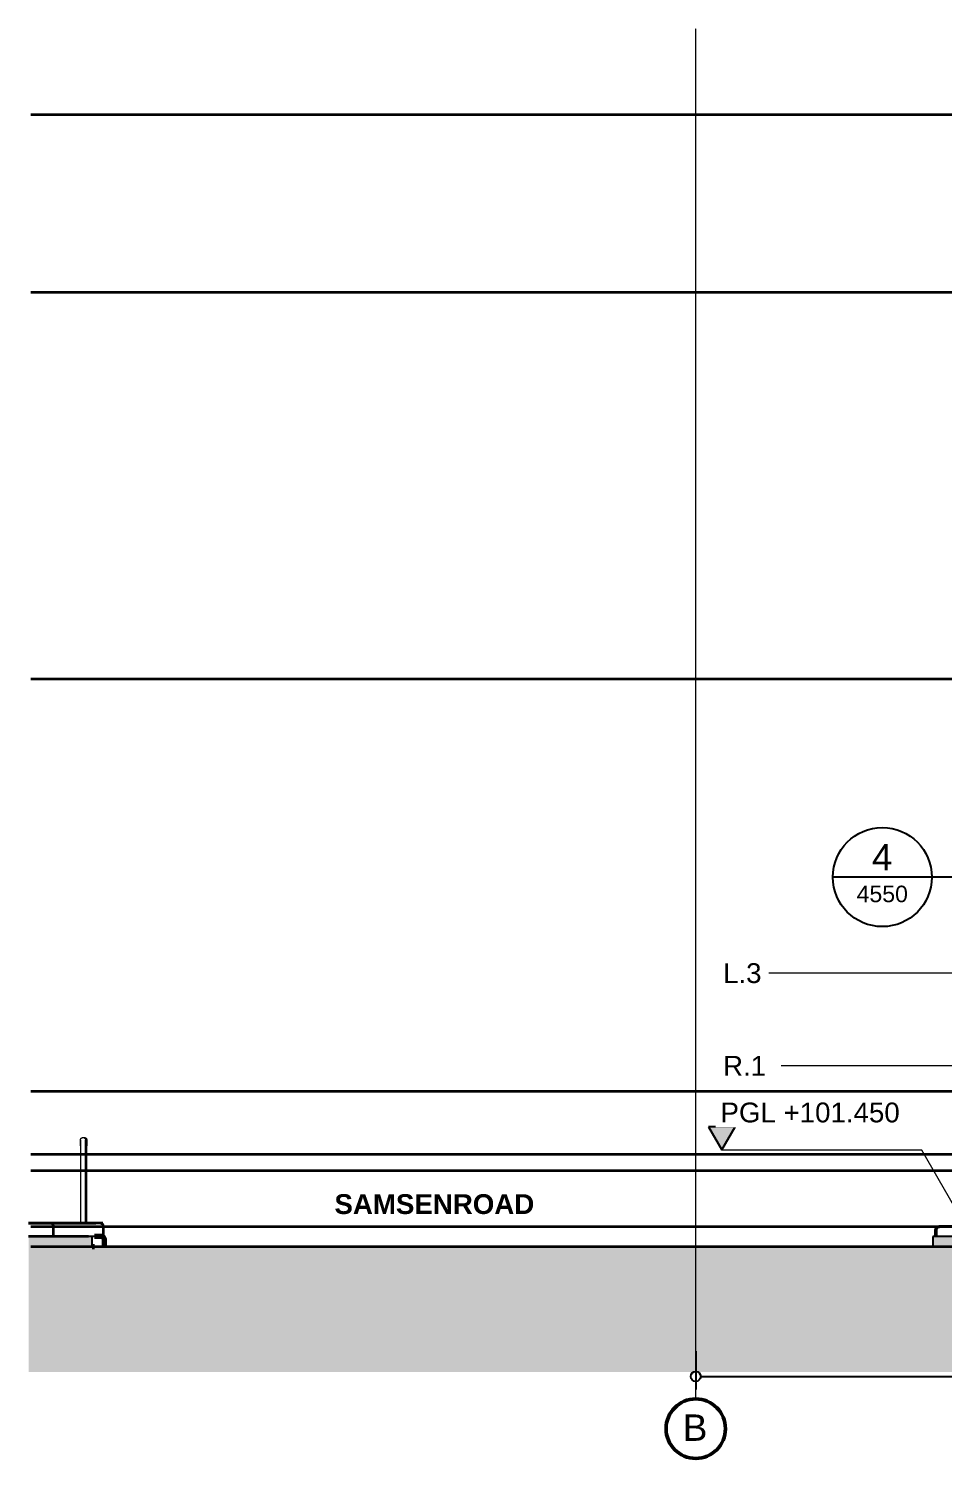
# Model space of a CAD drawing. Header units: millimetres. Extents: x -153298 to 620751, y -313239 to 250031.
# Drawn here: x 60826 to 74683, y -229957 to -208296 of the extents above; entities that cross this region are included whole.
import ezdxf

# ---------------------------------------------------------------- set-up
doc = ezdxf.new("R2010")
doc.units = ezdxf.units.MM
for name, pattern in [('Centre', [31.75, 6.35, -4.7625, 15.875, -4.7625]), ('DPA_Grid _ Level 100', [10, 5.5, -1.6, 1.3, -1.6]), ('DPA_Hidden 50', [3, 2, -1])]:
    doc.linetypes.add(name, pattern=pattern)
for name, color, linetype, lineweight in [('A-ANNO-DIMS', 7, 'Continuous', 9), ('A-ANNO-NOTE', 7, 'Continuous', 35), ('A-DETL', 7, 'Continuous', 70), ('A-DETL-GENF', 7, 'Continuous', 35), ('A-DETL-THIN', 7, 'Continuous', 25), ('A-FLOR-E', 7, 'Continuous', 35), ('A-FLOR-FNSH', 7, 'Continuous', 70), ('A-FLOR-HRAL', 7, 'Continuous', 25), ('A-FLOR-LEVL', 7, 'Continuous', 35), ('A-FLOR-MCUT', 7, 'Continuous', 70), ('A-FLOR-OTLN', 7, 'Continuous', 35), ('A-FLOR-PATT', 7, 'Continuous', 70), ('G-ANNO-SPOR', 7, 'Continuous', 9), ('G-ANNO-TEXT', 7, 'Continuous', 9), ('L-SITE', 7, 'Continuous', 35), ('S-GRID', 7, 'Continuous', 0), ('S-GRID-IDEN', 7, 'Continuous', 50)]:
    doc.layers.add(name, color=color, linetype=linetype, lineweight=lineweight)
doc.styles.add('ARIAL', font='arial.ttf')
doc.styles.add('Arial_1', font='arial.ttf', dxfattribs={"height": 250})
doc.styles.add('Arial_2', font='arial.ttf', dxfattribs={"height": 3})
doc.styles.add('Arial_B', font='arialbd.ttf', dxfattribs={"height": 300})
doc.dimstyles.new('DPA-DIM-3_0_C-C', dxfattribs={"dimscale": 304.8, "dimtxt": 306.07782, "dimasz": 0.492126, "dimexe": 0.656168, "dimexo": 0.0625, "dimgap": 0.164042, "dimtad": 1, "dimdec": 0, "dimzin": 0, "dimdsep": 46, "dimtxsty": 'Arial_2', "dimblk1": 'DOTBLANK', "dimblk2": 'DOTBLANK', "dimsah": 1, "dimcen": 0.09, "dimdle": 0.656168, "dimclrd": 7, "dimclre": 7, "dimclrt": 7, "dimadec": 8, "dimazin": 0, "dimtfac": 1, "dimtdec": 4, "dimtix": 1, "dimtmove": 0, "dimatfit": 3, "dimfxl": 1.312336, "dimfxlon": 1, "dimtvp": 1, "dimtolj": 1, "dimtzin": 0, "dimarcsym": 2})

# ---------------------------------------------------------------- blocks, each defined once
blk = doc.blocks.new('Railing - 2800 _L_-10729080-2150-01 ENTRANCE 1 ELEVATION 4')
at = {"layer": 'A-FLOR-HRAL', "color": 7, "lineweight": 9}
for p, q in [((-5739, 102675), (-5739, 101503)), ((-5664, 102683), (-5664, 102679)), ((-5664, 102679), (-5664, 102676)), ((-5664, 101503), (-5664, 102675)), ((-5739, 101503), (-5764, 101503)), ((-5764, 101503), (-5639, 101503)), ((-5764, 101503), (-5764, 101500)), ((-5764, 101503), (-5764, 101500)), ((-5739, 101503), (-5764, 101503)), ((-5764, 101503), (-5739, 101503)), ((-5764, 101500), (-5764, 101503)), ((-5764, 101500), (-5764, 101503)), ((-5639, 101500), (-5764, 101500)), ((-5764, 101500), (-5639, 101500)), ((-5639, 101500), (-5764, 101500)), ((-5764, 101500), (-5639, 101500)), ((-5702, 101500), (-5702, 101500)), ((-5702, 101500), (-5702, 101500)), ((-5702, 101500), (-5702, 101500)), ((-5702, 101500), (-5702, 101500)), ((-5639, 101503), (-5664, 101503)), ((-5639, 101503), (-5664, 101503)), ((-5664, 101503), (-5639, 101503)), ((-5639, 101503), (-5639, 101500)), ((-5639, 101500), (-5639, 101503)), ((-5639, 101503), (-5639, 101500)), ((-5639, 101500), (-5639, 101503))]:
    blk.add_line(p, q, dxfattribs=at)
at = {"layer": 'A-FLOR-HRAL', "color": 7, "lineweight": 9, "flags": 128}
for points in [[(-5739, 102762), (-5739, 102764), (-5739, 102765), (-5739, 102767), (-5739, 102768), (-5738, 102770), (-5738, 102771), (-5738, 102773), (-5737, 102774), (-5737, 102776), (-5736, 102777), (-5736, 102778), (-5735, 102780), (-5734, 102781), (-5733, 102782), (-5733, 102784), (-5732, 102785), (-5731, 102786), (-5730, 102787), (-5729, 102788)], [(-5739, 102728), (-5739, 102730), (-5739, 102733), (-5739, 102735), (-5739, 102738), (-5739, 102740), (-5739, 102742), (-5739, 102745), (-5739, 102747), (-5739, 102749), (-5739, 102750), (-5739, 102752), (-5739, 102754), (-5739, 102755), (-5739, 102757), (-5739, 102758), (-5739, 102759), (-5739, 102760), (-5739, 102761), (-5739, 102761), (-5739, 102762), (-5739, 102762), (-5739, 102762), (-5739, 102762), (-5739, 102762)], [(-5739, 102762), (-5739, 102762), (-5739, 102762), (-5739, 102762), (-5739, 102761), (-5739, 102761), (-5739, 102760), (-5739, 102759), (-5739, 102758), (-5739, 102757), (-5739, 102756), (-5739, 102754), (-5739, 102753), (-5739, 102751), (-5739, 102749), (-5739, 102747), (-5739, 102745), (-5739, 102743), (-5739, 102741), (-5739, 102738), (-5739, 102736), (-5739, 102733), (-5739, 102731), (-5739, 102728), (-5739, 102725), (-5739, 102722), (-5739, 102719), (-5739, 102716), (-5739, 102713), (-5739, 102710), (-5739, 102707), (-5739, 102703), (-5739, 102700), (-5739, 102697), (-5739, 102693), (-5739, 102690), (-5739, 102686), (-5739, 102683), (-5739, 102679), (-5739, 102676), (-5739, 102675)], [(-5739, 102709), (-5739, 102712), (-5739, 102715), (-5739, 102718), (-5739, 102721), (-5739, 102724), (-5739, 102727)], [(-5739, 102689), (-5739, 102692), (-5739, 102696), (-5739, 102699), (-5739, 102703), (-5739, 102706), (-5739, 102708)], [(-5739, 102675), (-5739, 102678), (-5739, 102682), (-5739, 102685), (-5739, 102689)], [(-5728, 102789), (-5727, 102790), (-5726, 102791), (-5724, 102792), (-5723, 102793), (-5722, 102794), (-5721, 102795), (-5719, 102796), (-5718, 102796), (-5717, 102797), (-5715, 102797), (-5714, 102798), (-5712, 102798), (-5711, 102799), (-5709, 102799), (-5708, 102799), (-5707, 102800), (-5705, 102800), (-5704, 102800), (-5702, 102800)], [(-5702, 102800), (-5700, 102800), (-5699, 102800), (-5697, 102800), (-5696, 102800), (-5694, 102799), (-5693, 102799), (-5691, 102799), (-5690, 102798), (-5688, 102798), (-5687, 102797), (-5686, 102796), (-5684, 102796), (-5683, 102795), (-5682, 102794), (-5680, 102793), (-5679, 102793), (-5678, 102792), (-5677, 102791), (-5676, 102790)], [(-5675, 102789), (-5674, 102788), (-5673, 102786), (-5672, 102785), (-5671, 102784), (-5670, 102783), (-5669, 102781), (-5669, 102780), (-5668, 102779), (-5667, 102777), (-5667, 102776), (-5666, 102775), (-5666, 102773), (-5665, 102772), (-5665, 102770), (-5665, 102769), (-5664, 102767), (-5664, 102766), (-5664, 102764), (-5664, 102763), (-5664, 102762)], [(-5664, 102762), (-5664, 102762), (-5664, 102762), (-5664, 102762), (-5664, 102761), (-5664, 102761), (-5664, 102760), (-5664, 102759), (-5664, 102758), (-5664, 102757), (-5664, 102756), (-5664, 102754), (-5664, 102753), (-5664, 102751), (-5664, 102749), (-5664, 102748)], [(-5664, 102689), (-5664, 102692), (-5664, 102696), (-5664, 102699), (-5664, 102703), (-5664, 102706), (-5664, 102709), (-5664, 102712), (-5664, 102715), (-5664, 102718), (-5664, 102721), (-5664, 102724), (-5664, 102727), (-5664, 102730), (-5664, 102733), (-5664, 102735), (-5664, 102738), (-5664, 102740), (-5664, 102742), (-5664, 102745), (-5664, 102747), (-5664, 102749), (-5664, 102750), (-5664, 102752), (-5664, 102754), (-5664, 102755), (-5664, 102757), (-5664, 102758), (-5664, 102759), (-5664, 102760), (-5664, 102761), (-5664, 102761), (-5664, 102762), (-5664, 102762), (-5664, 102762), (-5664, 102762), (-5664, 102762)], [(-5664, 102747), (-5664, 102745), (-5664, 102743), (-5664, 102741), (-5664, 102738), (-5664, 102736), (-5664, 102733), (-5664, 102731), (-5664, 102728), (-5664, 102725), (-5664, 102722), (-5664, 102719), (-5664, 102716), (-5664, 102713), (-5664, 102710), (-5664, 102707), (-5664, 102703), (-5664, 102700), (-5664, 102697), (-5664, 102693), (-5664, 102690), (-5664, 102686), (-5664, 102684)], [(-5664, 102675), (-5664, 102678), (-5664, 102682), (-5664, 102685), (-5664, 102689)]]:
    blk.add_lwpolyline(points, dxfattribs=at)
blk = doc.blocks.new('Railing - 2800 _L_-V230-2150-01 ENTRANCE 1 ELEVATION 4')
at = {"layer": 'A-FLOR-HRAL', "color": 7, "lineweight": 9}
for p, q in [((-5664, 102728), (-5664, 102726)), ((-5664, 102725), (-5664, 102723)), ((-5664, 102722), (-5664, 102719)), ((-5664, 102709), (-5664, 102712)), ((-5664, 102683), (-5664, 102679)), ((-5664, 102679), (-5664, 102676)), ((-5664, 102675), (-5664, 102678)), ((-5739, 101503), (-5764, 101503)), ((-5764, 101503), (-5739, 101503)), ((-5764, 101503), (-5764, 101500)), ((-5764, 101503), (-5764, 101500)), ((-5739, 101503), (-5764, 101503)), ((-5764, 101503), (-5739, 101503)), ((-5764, 101500), (-5764, 101503)), ((-5764, 101500), (-5764, 101503)), ((-5639, 101500), (-5764, 101500)), ((-5764, 101500), (-5639, 101500)), ((-5639, 101500), (-5764, 101500)), ((-5764, 101500), (-5639, 101500)), ((-5702, 101500), (-5702, 101500)), ((-5702, 101500), (-5702, 101500)), ((-5702, 101500), (-5702, 101500)), ((-5702, 101500), (-5702, 101500)), ((-5639, 101503), (-5664, 101503)), ((-5664, 101503), (-5639, 101503)), ((-5639, 101503), (-5664, 101503)), ((-5664, 101503), (-5639, 101503)), ((-5639, 101503), (-5639, 101500)), ((-5639, 101500), (-5639, 101503)), ((-5639, 101503), (-5639, 101500)), ((-5639, 101500), (-5639, 101503))]:
    blk.add_line(p, q, dxfattribs=at)
at = {"layer": 'A-FLOR-HRAL', "color": 7, "lineweight": 9, "flags": 128}
for points in [[(-5739, 102762), (-5739, 102764), (-5739, 102765), (-5739, 102767), (-5739, 102768), (-5738, 102770), (-5738, 102771), (-5738, 102773), (-5737, 102774), (-5737, 102776), (-5736, 102777), (-5736, 102778), (-5735, 102780), (-5734, 102781), (-5733, 102782), (-5733, 102784), (-5732, 102785), (-5731, 102786), (-5730, 102787), (-5729, 102788)], [(-5739, 102749), (-5739, 102750), (-5739, 102752), (-5739, 102754), (-5739, 102755), (-5739, 102757), (-5739, 102758)], [(-5739, 102758), (-5739, 102757), (-5739, 102756), (-5739, 102754), (-5739, 102753), (-5739, 102751), (-5739, 102749), (-5739, 102748)], [(-5739, 102728), (-5739, 102730), (-5739, 102733), (-5739, 102735), (-5739, 102738), (-5739, 102740), (-5739, 102742), (-5739, 102745), (-5739, 102747)], [(-5739, 102747), (-5739, 102745), (-5739, 102743), (-5739, 102741), (-5739, 102738), (-5739, 102736), (-5739, 102733), (-5739, 102731), (-5739, 102728)], [(-5739, 102728), (-5739, 102725), (-5739, 102722), (-5739, 102719), (-5739, 102716), (-5739, 102713), (-5739, 102710), (-5739, 102707), (-5739, 102703), (-5739, 102700), (-5739, 102697), (-5739, 102693), (-5739, 102690)], [(-5739, 102709), (-5739, 102712), (-5739, 102715), (-5739, 102718), (-5739, 102721), (-5739, 102724), (-5739, 102727)], [(-5739, 102689), (-5739, 102692), (-5739, 102696), (-5739, 102699), (-5739, 102703), (-5739, 102706), (-5739, 102708)], [(-5739, 102675), (-5739, 102678), (-5739, 102682), (-5739, 102685), (-5739, 102689)], [(-5739, 102689), (-5739, 102686), (-5739, 102683), (-5739, 102679), (-5739, 102676)], [(-5728, 102789), (-5727, 102790), (-5726, 102791), (-5724, 102792), (-5723, 102793), (-5722, 102794), (-5721, 102795), (-5719, 102796), (-5718, 102796), (-5717, 102797), (-5715, 102797), (-5714, 102798), (-5712, 102798), (-5711, 102799), (-5709, 102799), (-5708, 102799), (-5707, 102800), (-5705, 102800), (-5704, 102800), (-5702, 102800)], [(-5702, 102800), (-5700, 102800), (-5699, 102800), (-5697, 102800), (-5696, 102800), (-5694, 102799), (-5693, 102799), (-5691, 102799), (-5690, 102798), (-5688, 102798), (-5687, 102797), (-5686, 102796), (-5684, 102796), (-5683, 102795), (-5682, 102794), (-5680, 102793), (-5679, 102793), (-5678, 102792), (-5677, 102791), (-5676, 102790)], [(-5675, 102789), (-5674, 102788), (-5673, 102786), (-5672, 102785), (-5671, 102784), (-5670, 102783), (-5669, 102781), (-5669, 102780), (-5668, 102779), (-5667, 102777), (-5667, 102776), (-5666, 102775), (-5666, 102773), (-5665, 102772), (-5665, 102770), (-5665, 102769), (-5664, 102767), (-5664, 102766), (-5664, 102764), (-5664, 102763), (-5664, 102762)], [(-5664, 102758), (-5664, 102757), (-5664, 102756), (-5664, 102754), (-5664, 102753), (-5664, 102751), (-5664, 102749), (-5664, 102748)], [(-5664, 102749), (-5664, 102750), (-5664, 102752), (-5664, 102754), (-5664, 102755), (-5664, 102757), (-5664, 102758)], [(-5664, 102747), (-5664, 102745), (-5664, 102743), (-5664, 102741), (-5664, 102738), (-5664, 102736), (-5664, 102733), (-5664, 102731), (-5664, 102728)], [(-5664, 102728), (-5664, 102730), (-5664, 102733), (-5664, 102735), (-5664, 102738), (-5664, 102740), (-5664, 102742), (-5664, 102745), (-5664, 102747)], [(-5664, 102718), (-5664, 102721), (-5664, 102724), (-5664, 102727)], [(-5664, 102718), (-5664, 102716), (-5664, 102713)], [(-5664, 102713), (-5664, 102715), (-5664, 102718)], [(-5664, 102713), (-5664, 102710), (-5664, 102707), (-5664, 102704)], [(-5664, 102689), (-5664, 102692), (-5664, 102696), (-5664, 102699), (-5664, 102703), (-5664, 102706), (-5664, 102708)], [(-5664, 102703), (-5664, 102700), (-5664, 102697), (-5664, 102693), (-5664, 102690)], [(-5664, 102689), (-5664, 102686), (-5664, 102684)], [(-5664, 102679), (-5664, 102682), (-5664, 102685), (-5664, 102689)]]:
    blk.add_lwpolyline(points, dxfattribs=at)
blk = doc.blocks.new('Railing - Railing-10729120-2150-01 ENTRANCE 1 ELEVATION 4')
at = {"color": 7}
for name in ['Railing - 2800 _L_-10729080-2150-01 ENTRANCE 1 ELEVATION 4', 'Railing - 2800 _L_-V230-2150-01 ENTRANCE 1 ELEVATION 4']:
    blk.add_blockref(name, (0, 0), dxfattribs=at)
blk = doc.blocks.new('Railing - MRT Type A-10729082-2150-01 ENTRANCE 1 ELEVATION 4')
at = {"layer": 'A-FLOR-HRAL', "color": 7, "lineweight": 9}
for p, q in [((-5739, 101503), (-5745, 101503)), ((-5745, 101503), (-5739, 101503)), ((-5739, 101503), (-5745, 101503)), ((-5745, 101503), (-5739, 101503)), ((-5620, 101500), (-5745, 101500)), ((-5745, 101500), (-5620, 101500)), ((-5620, 101500), (-5745, 101500)), ((-5745, 101500), (-5620, 101500)), ((-5683, 101500), (-5683, 101500)), ((-5683, 101500), (-5683, 101500)), ((-5683, 101500), (-5683, 101500)), ((-5683, 101500), (-5683, 101500)), ((-5620, 101503), (-5645, 101503)), ((-5645, 101503), (-5620, 101503)), ((-5620, 101503), (-5645, 101503)), ((-5645, 101503), (-5620, 101503)), ((-5620, 101503), (-5620, 101500)), ((-5620, 101500), (-5620, 101503)), ((-5620, 101503), (-5620, 101500)), ((-5620, 101500), (-5620, 101503))]:
    blk.add_line(p, q, dxfattribs=at)
at = {"layer": 'A-FLOR-HRAL', "color": 7, "lineweight": 9, "flags": 128}
for points in [[(-5692, 102799), (-5691, 102799), (-5689, 102799), (-5688, 102800), (-5686, 102800), (-5685, 102800), (-5683, 102800)], [(-5683, 102800), (-5681, 102800), (-5680, 102800), (-5678, 102800), (-5677, 102800), (-5675, 102799), (-5674, 102799), (-5672, 102799), (-5671, 102798), (-5669, 102798), (-5668, 102797), (-5667, 102796), (-5665, 102796), (-5664, 102795), (-5663, 102794), (-5662, 102793), (-5660, 102793), (-5659, 102792), (-5658, 102791), (-5657, 102790)], [(-5656, 102789), (-5655, 102788), (-5654, 102786), (-5653, 102785), (-5652, 102784), (-5651, 102783), (-5650, 102781), (-5650, 102780), (-5649, 102779), (-5648, 102777), (-5648, 102776), (-5647, 102775), (-5647, 102773), (-5646, 102772), (-5646, 102770), (-5646, 102769), (-5646, 102767), (-5645, 102766), (-5645, 102764), (-5645, 102763), (-5645, 102762)], [(-5645, 102749), (-5645, 102750), (-5645, 102752), (-5645, 102754), (-5645, 102755), (-5645, 102757), (-5645, 102758), (-5645, 102759), (-5645, 102760), (-5645, 102761), (-5645, 102761), (-5645, 102762), (-5645, 102762), (-5645, 102762), (-5645, 102762), (-5645, 102762)], [(-5645, 102758), (-5645, 102757), (-5645, 102756), (-5645, 102754), (-5645, 102753), (-5645, 102751), (-5645, 102749), (-5645, 102748)], [(-5645, 102747), (-5645, 102745), (-5645, 102743), (-5645, 102741), (-5645, 102738), (-5645, 102736), (-5645, 102733), (-5645, 102731), (-5645, 102728)], [(-5645, 102689), (-5645, 102692), (-5645, 102696), (-5645, 102699), (-5645, 102703), (-5645, 102706), (-5645, 102709), (-5645, 102712), (-5645, 102715), (-5645, 102718), (-5645, 102721), (-5645, 102724), (-5645, 102727), (-5645, 102730), (-5645, 102733), (-5645, 102735), (-5645, 102738), (-5645, 102740), (-5645, 102742), (-5645, 102745), (-5645, 102747)], [(-5645, 102728), (-5645, 102725), (-5645, 102722), (-5645, 102719), (-5645, 102716), (-5645, 102713), (-5645, 102710), (-5645, 102707), (-5645, 102703), (-5645, 102700), (-5645, 102697), (-5645, 102693), (-5645, 102690)], [(-5645, 102689), (-5645, 102686), (-5645, 102683), (-5645, 102679), (-5645, 102676)], [(-5645, 102675), (-5645, 102678), (-5645, 102682), (-5645, 102685), (-5645, 102689)]]:
    blk.add_lwpolyline(points, dxfattribs=at)
blk = doc.blocks.new('Railing - MRT Type A-V231-2150-01 ENTRANCE 1 ELEVATION 4')
at = {"layer": 'A-FLOR-HRAL', "color": 7, "lineweight": 9}
for p, q in [((-5739, 101503), (-5745, 101503)), ((-5745, 101503), (-5739, 101503)), ((-5739, 101503), (-5745, 101503)), ((-5745, 101503), (-5739, 101503)), ((-5620, 101500), (-5745, 101500)), ((-5745, 101500), (-5620, 101500)), ((-5620, 101500), (-5745, 101500)), ((-5745, 101500), (-5620, 101500)), ((-5683, 101500), (-5683, 101500)), ((-5683, 101500), (-5683, 101500)), ((-5683, 101500), (-5683, 101500)), ((-5683, 101500), (-5683, 101500)), ((-5620, 101503), (-5645, 101503)), ((-5645, 101503), (-5620, 101503)), ((-5620, 101503), (-5645, 101503)), ((-5645, 101503), (-5620, 101503)), ((-5620, 101503), (-5620, 101500)), ((-5620, 101500), (-5620, 101503)), ((-5620, 101503), (-5620, 101500)), ((-5620, 101500), (-5620, 101503))]:
    blk.add_line(p, q, dxfattribs=at)
at = {"layer": 'A-FLOR-HRAL', "color": 7, "lineweight": 9, "flags": 128}
for points in [[(-5692, 102799), (-5691, 102799), (-5689, 102799), (-5688, 102800), (-5686, 102800), (-5685, 102800), (-5683, 102800)], [(-5683, 102800), (-5681, 102800), (-5680, 102800), (-5678, 102800), (-5677, 102800), (-5675, 102799), (-5674, 102799), (-5672, 102799), (-5671, 102798), (-5669, 102798), (-5668, 102797), (-5667, 102796), (-5665, 102796), (-5664, 102795), (-5663, 102794), (-5662, 102793), (-5660, 102793), (-5659, 102792), (-5658, 102791), (-5657, 102790)], [(-5656, 102789), (-5655, 102788), (-5654, 102786), (-5653, 102785), (-5652, 102784), (-5651, 102783), (-5650, 102781), (-5650, 102780), (-5649, 102779), (-5648, 102777), (-5648, 102776), (-5647, 102775), (-5647, 102773), (-5646, 102772), (-5646, 102770), (-5646, 102769), (-5646, 102767), (-5645, 102766), (-5645, 102764), (-5645, 102763), (-5645, 102762)], [(-5645, 102758), (-5645, 102757), (-5645, 102756), (-5645, 102754), (-5645, 102753), (-5645, 102751), (-5645, 102749), (-5645, 102748)], [(-5645, 102749), (-5645, 102750), (-5645, 102752), (-5645, 102754), (-5645, 102755), (-5645, 102757), (-5645, 102758)], [(-5645, 102747), (-5645, 102745), (-5645, 102743), (-5645, 102741), (-5645, 102738), (-5645, 102736), (-5645, 102733), (-5645, 102731), (-5645, 102728)], [(-5645, 102728), (-5645, 102730), (-5645, 102733), (-5645, 102735), (-5645, 102738), (-5645, 102740), (-5645, 102742), (-5645, 102745), (-5645, 102747)], [(-5645, 102728), (-5645, 102725), (-5645, 102722), (-5645, 102719), (-5645, 102716), (-5645, 102713), (-5645, 102710), (-5645, 102707), (-5645, 102703), (-5645, 102700), (-5645, 102697), (-5645, 102693), (-5645, 102690)], [(-5645, 102709), (-5645, 102712), (-5645, 102715), (-5645, 102718), (-5645, 102721), (-5645, 102724), (-5645, 102727)], [(-5645, 102689), (-5645, 102692), (-5645, 102696), (-5645, 102699), (-5645, 102703), (-5645, 102706), (-5645, 102708)], [(-5645, 102689), (-5645, 102686), (-5645, 102683), (-5645, 102679), (-5645, 102676)], [(-5645, 102675), (-5645, 102678), (-5645, 102682), (-5645, 102685), (-5645, 102689)]]:
    blk.add_lwpolyline(points, dxfattribs=at)
blk = doc.blocks.new('Railing - 2800 _L_-V232-2150-01 ENTRANCE 1 ELEVATION 4')
at = {"layer": 'A-FLOR-HRAL', "color": 7, "lineweight": 9}
for p, q in [((-5645, 101503), (-5645, 102675)), ((-5739, 101503), (-5745, 101503)), ((-5745, 101503), (-5739, 101503)), ((-5739, 101503), (-5745, 101503)), ((-5745, 101503), (-5739, 101503)), ((-5620, 101500), (-5745, 101500)), ((-5745, 101500), (-5620, 101500)), ((-5620, 101500), (-5745, 101500)), ((-5745, 101500), (-5620, 101500)), ((-5683, 101500), (-5683, 101500)), ((-5683, 101500), (-5683, 101500)), ((-5683, 101500), (-5683, 101500)), ((-5683, 101500), (-5683, 101500)), ((-5664, 101503), (-5620, 101503)), ((-5620, 101503), (-5645, 101503)), ((-5620, 101503), (-5645, 101503)), ((-5645, 101503), (-5620, 101503)), ((-5620, 101503), (-5620, 101500)), ((-5620, 101500), (-5620, 101503)), ((-5620, 101503), (-5620, 101500)), ((-5620, 101500), (-5620, 101503))]:
    blk.add_line(p, q, dxfattribs=at)
at = {"layer": 'A-FLOR-HRAL', "color": 7, "lineweight": 9, "flags": 128}
for points in [[(-5692, 102799), (-5691, 102799), (-5689, 102799), (-5688, 102800), (-5686, 102800), (-5685, 102800), (-5683, 102800)], [(-5683, 102800), (-5681, 102800), (-5680, 102800), (-5678, 102800), (-5677, 102800), (-5675, 102799), (-5674, 102799), (-5672, 102799), (-5671, 102798), (-5669, 102798), (-5668, 102797), (-5667, 102796), (-5665, 102796), (-5664, 102795), (-5663, 102794), (-5662, 102793), (-5660, 102793), (-5659, 102792), (-5658, 102791), (-5657, 102790)], [(-5656, 102789), (-5655, 102788), (-5654, 102786), (-5653, 102785), (-5652, 102784), (-5651, 102783), (-5650, 102781), (-5650, 102780), (-5649, 102779), (-5648, 102777), (-5648, 102776), (-5647, 102775), (-5647, 102773), (-5646, 102772), (-5646, 102770), (-5646, 102769), (-5646, 102767), (-5645, 102766), (-5645, 102764), (-5645, 102763), (-5645, 102762)], [(-5645, 102762), (-5645, 102762), (-5645, 102762), (-5645, 102762), (-5645, 102761), (-5645, 102761), (-5645, 102760), (-5645, 102759), (-5645, 102758), (-5645, 102757), (-5645, 102756), (-5645, 102754), (-5645, 102753), (-5645, 102751), (-5645, 102749), (-5645, 102748)], [(-5645, 102689), (-5645, 102692), (-5645, 102696), (-5645, 102699), (-5645, 102703), (-5645, 102706), (-5645, 102709), (-5645, 102712), (-5645, 102715), (-5645, 102718), (-5645, 102721), (-5645, 102724), (-5645, 102727), (-5645, 102730), (-5645, 102733), (-5645, 102735), (-5645, 102738), (-5645, 102740), (-5645, 102742), (-5645, 102745), (-5645, 102747), (-5645, 102749), (-5645, 102750), (-5645, 102752), (-5645, 102754), (-5645, 102755), (-5645, 102757), (-5645, 102758), (-5645, 102759), (-5645, 102760), (-5645, 102761), (-5645, 102761), (-5645, 102762), (-5645, 102762), (-5645, 102762), (-5645, 102762), (-5645, 102762)], [(-5645, 102747), (-5645, 102745), (-5645, 102743), (-5645, 102741), (-5645, 102738), (-5645, 102736), (-5645, 102733), (-5645, 102731), (-5645, 102728), (-5645, 102725), (-5645, 102722), (-5645, 102719), (-5645, 102716), (-5645, 102713), (-5645, 102710), (-5645, 102707), (-5645, 102703), (-5645, 102700), (-5645, 102697), (-5645, 102693), (-5645, 102690), (-5645, 102686), (-5645, 102683), (-5645, 102679), (-5645, 102676)], [(-5645, 102675), (-5645, 102678), (-5645, 102682), (-5645, 102685), (-5645, 102689)]]:
    blk.add_lwpolyline(points, dxfattribs=at)
blk = doc.blocks.new('Railing - 2800 _L_-V233-2150-01 ENTRANCE 1 ELEVATION 4')
at = {"layer": 'A-FLOR-HRAL', "color": 7, "lineweight": 9}
for p, q in [((-5739, 101503), (-5745, 101503)), ((-5745, 101503), (-5739, 101503)), ((-5739, 101503), (-5745, 101503)), ((-5745, 101503), (-5739, 101503)), ((-5620, 101500), (-5745, 101500)), ((-5745, 101500), (-5620, 101500)), ((-5620, 101500), (-5745, 101500)), ((-5745, 101500), (-5620, 101500)), ((-5683, 101500), (-5683, 101500)), ((-5683, 101500), (-5683, 101500)), ((-5683, 101500), (-5683, 101500)), ((-5683, 101500), (-5683, 101500)), ((-5620, 101503), (-5645, 101503)), ((-5645, 101503), (-5620, 101503)), ((-5620, 101503), (-5645, 101503)), ((-5645, 101503), (-5620, 101503)), ((-5620, 101503), (-5620, 101500)), ((-5620, 101500), (-5620, 101503)), ((-5620, 101503), (-5620, 101500)), ((-5620, 101500), (-5620, 101503))]:
    blk.add_line(p, q, dxfattribs=at)
at = {"layer": 'A-FLOR-HRAL', "color": 7, "lineweight": 9, "flags": 128}
for points in [[(-5692, 102799), (-5691, 102799), (-5689, 102799), (-5688, 102800), (-5686, 102800), (-5685, 102800), (-5683, 102800)], [(-5683, 102800), (-5681, 102800), (-5680, 102800), (-5678, 102800), (-5677, 102800), (-5675, 102799), (-5674, 102799), (-5672, 102799), (-5671, 102798), (-5669, 102798), (-5668, 102797), (-5667, 102796), (-5665, 102796), (-5664, 102795), (-5663, 102794), (-5662, 102793), (-5660, 102793), (-5659, 102792), (-5658, 102791), (-5657, 102790)], [(-5656, 102789), (-5655, 102788), (-5654, 102786), (-5653, 102785), (-5652, 102784), (-5651, 102783), (-5650, 102781), (-5650, 102780), (-5649, 102779), (-5648, 102777), (-5648, 102776), (-5647, 102775), (-5647, 102773), (-5646, 102772), (-5646, 102770), (-5646, 102769), (-5646, 102767), (-5645, 102766), (-5645, 102764), (-5645, 102763), (-5645, 102762)], [(-5645, 102758), (-5645, 102757), (-5645, 102756), (-5645, 102754), (-5645, 102753), (-5645, 102751), (-5645, 102749), (-5645, 102748)], [(-5645, 102749), (-5645, 102750), (-5645, 102752), (-5645, 102754), (-5645, 102755), (-5645, 102757), (-5645, 102758)], [(-5645, 102747), (-5645, 102745), (-5645, 102743), (-5645, 102741), (-5645, 102738), (-5645, 102736), (-5645, 102733), (-5645, 102731), (-5645, 102728)], [(-5645, 102728), (-5645, 102730), (-5645, 102733), (-5645, 102735), (-5645, 102738), (-5645, 102740), (-5645, 102742), (-5645, 102745), (-5645, 102747)], [(-5645, 102728), (-5645, 102725), (-5645, 102722), (-5645, 102719), (-5645, 102716), (-5645, 102713), (-5645, 102710), (-5645, 102707), (-5645, 102703), (-5645, 102700), (-5645, 102697), (-5645, 102693), (-5645, 102690)], [(-5645, 102709), (-5645, 102712), (-5645, 102715), (-5645, 102718), (-5645, 102721), (-5645, 102724), (-5645, 102727)], [(-5645, 102689), (-5645, 102692), (-5645, 102696), (-5645, 102699), (-5645, 102703), (-5645, 102706), (-5645, 102708)], [(-5645, 102689), (-5645, 102686), (-5645, 102683), (-5645, 102679), (-5645, 102676)], [(-5645, 102675), (-5645, 102678), (-5645, 102682), (-5645, 102685), (-5645, 102689)]]:
    blk.add_lwpolyline(points, dxfattribs=at)
blk = doc.blocks.new('Railing - Railing-10729171-2150-01 ENTRANCE 1 ELEVATION 4')
at = {"color": 7}
for name in ['Railing - MRT Type A-10729082-2150-01 ENTRANCE 1 ELEVATION 4', 'Railing - MRT Type A-V231-2150-01 ENTRANCE 1 ELEVATION 4', 'Railing - MRT Type A-V231-2150-01 ENTRANCE 1 ELEVATION 4', 'Railing - 2800 _L_-V232-2150-01 ENTRANCE 1 ELEVATION 4', 'Railing - 2800 _L_-V233-2150-01 ENTRANCE 1 ELEVATION 4']:
    blk.add_blockref(name, (0, 0), dxfattribs=at)
blk = doc.blocks.new('SI-PARK-PEDESTRIAN CROSSING-300 - PEDESTRIAN CROSSING - 800_W_-17130170-2150-01 ENTRANCE 1 ELEVATION 4')
at = {"layer": 'L-SITE', "color": 7, "lineweight": 9}
for p, q in [((-5198, 101152), (-5048, 101152)), ((-5048, 101152), (-5198, 101152)), ((-5198, 101152), (-5198, 101150)), ((-5198, 101150), (-5198, 101152)), ((-5198, 101150), (-5048, 101150)), ((-5048, 101150), (-5198, 101150)), ((-5048, 101150), (-5048, 101152)), ((-5048, 101150), (-5048, 101152)), ((-4748, 101152), (-4598, 101152)), ((-4598, 101152), (-4748, 101152)), ((-4748, 101152), (-4748, 101150)), ((-4748, 101150), (-4748, 101152)), ((-4748, 101150), (-4598, 101150)), ((-4598, 101150), (-4748, 101150)), ((-4598, 101150), (-4598, 101152)), ((-4598, 101150), (-4598, 101152)), ((-4298, 101152), (-4148, 101152)), ((-4148, 101152), (-4298, 101152)), ((-4298, 101152), (-4298, 101150)), ((-4298, 101150), (-4298, 101152)), ((-4298, 101150), (-4148, 101150)), ((-4148, 101150), (-4298, 101150)), ((-4148, 101150), (-4148, 101152)), ((-4148, 101150), (-4148, 101152)), ((-3848, 101152), (-3698, 101152)), ((-3698, 101152), (-3848, 101152)), ((-3848, 101152), (-3848, 101150)), ((-3848, 101150), (-3848, 101152)), ((-3848, 101150), (-3698, 101150)), ((-3698, 101150), (-3848, 101150)), ((-3698, 101150), (-3698, 101152)), ((-3698, 101150), (-3698, 101152)), ((-3398, 101152), (-3248, 101152)), ((-3248, 101152), (-3398, 101152)), ((-3398, 101152), (-3398, 101150)), ((-3398, 101150), (-3398, 101152)), ((-3398, 101150), (-3248, 101150)), ((-3248, 101150), (-3398, 101150)), ((-3248, 101150), (-3248, 101152)), ((-3248, 101150), (-3248, 101152)), ((-2948, 101152), (-2798, 101152)), ((-2798, 101152), (-2948, 101152)), ((-2948, 101152), (-2948, 101150)), ((-2948, 101150), (-2948, 101152)), ((-2948, 101150), (-2798, 101150)), ((-2798, 101150), (-2948, 101150)), ((-2798, 101150), (-2798, 101152)), ((-2798, 101150), (-2798, 101152)), ((-2498, 101152), (-2348, 101152)), ((-2348, 101152), (-2498, 101152)), ((-2498, 101152), (-2498, 101150)), ((-2498, 101150), (-2498, 101152)), ((-2498, 101150), (-2348, 101150)), ((-2348, 101150), (-2498, 101150)), ((-2348, 101150), (-2348, 101152)), ((-2348, 101150), (-2348, 101152)), ((-2048, 101152), (-1898, 101152)), ((-1898, 101152), (-2048, 101152)), ((-2048, 101152), (-2048, 101150)), ((-2048, 101150), (-2048, 101152)), ((-2048, 101150), (-1898, 101150)), ((-1898, 101150), (-2048, 101150)), ((-1898, 101150), (-1898, 101152)), ((-1898, 101150), (-1898, 101152)), ((-1598, 101152), (-1448, 101152)), ((-1448, 101152), (-1598, 101152)), ((-1598, 101152), (-1598, 101150)), ((-1598, 101150), (-1598, 101152)), ((-1598, 101150), (-1448, 101150)), ((-1448, 101150), (-1598, 101150)), ((-1448, 101150), (-1448, 101152)), ((-1448, 101150), (-1448, 101152)), ((-1148, 101152), (-998, 101152)), ((-998, 101152), (-1148, 101152)), ((-1148, 101152), (-1148, 101150)), ((-1148, 101150), (-1148, 101152)), ((-1148, 101150), (-998, 101150)), ((-998, 101150), (-1148, 101150)), ((-998, 101150), (-998, 101152)), ((-998, 101150), (-998, 101152)), ((-698, 101152), (-548, 101152)), ((-548, 101152), (-698, 101152)), ((-698, 101152), (-698, 101150)), ((-698, 101150), (-698, 101152)), ((-698, 101150), (-548, 101150)), ((-548, 101150), (-698, 101150)), ((-548, 101150), (-548, 101152)), ((-548, 101150), (-548, 101152)), ((-248, 101152), (-98, 101152)), ((-98, 101152), (-248, 101152)), ((-248, 101152), (-248, 101150)), ((-248, 101150), (-248, 101152)), ((-248, 101150), (-98, 101150)), ((-98, 101150), (-248, 101150)), ((-98, 101150), (-98, 101152)), ((-98, 101150), (-98, 101152)), ((202, 101152), (352, 101152)), ((352, 101152), (202, 101152)), ((202, 101152), (202, 101150)), ((202, 101150), (202, 101152)), ((202, 101150), (352, 101150)), ((352, 101150), (202, 101150)), ((352, 101150), (352, 101152)), ((352, 101150), (352, 101152)), ((652, 101152), (802, 101152)), ((802, 101152), (652, 101152)), ((652, 101152), (652, 101150)), ((652, 101150), (652, 101152)), ((652, 101150), (802, 101150)), ((802, 101150), (652, 101150)), ((802, 101150), (802, 101152)), ((802, 101150), (802, 101152)), ((1102, 101152), (1252, 101152)), ((1252, 101152), (1102, 101152)), ((1102, 101152), (1102, 101150)), ((1102, 101150), (1102, 101152)), ((1102, 101150), (1252, 101150)), ((1252, 101150), (1102, 101150)), ((1252, 101150), (1252, 101152)), ((1252, 101150), (1252, 101152)), ((1552, 101152), (1702, 101152)), ((1702, 101152), (1552, 101152)), ((1552, 101152), (1552, 101150)), ((1552, 101150), (1552, 101152)), ((1552, 101150), (1702, 101150)), ((1702, 101150), (1552, 101150)), ((1702, 101150), (1702, 101152)), ((1702, 101150), (1702, 101152)), ((2002, 101152), (2152, 101152)), ((2152, 101152), (2002, 101152)), ((2002, 101152), (2002, 101150)), ((2002, 101150), (2002, 101152)), ((2002, 101150), (2152, 101150)), ((2152, 101150), (2002, 101150)), ((2152, 101150), (2152, 101152)), ((2152, 101150), (2152, 101152)), ((2452, 101152), (2602, 101152)), ((2602, 101152), (2452, 101152)), ((2452, 101152), (2452, 101150)), ((2452, 101150), (2452, 101152)), ((2452, 101150), (2602, 101150)), ((2602, 101150), (2452, 101150)), ((2602, 101150), (2602, 101152)), ((2602, 101150), (2602, 101152)), ((2902, 101152), (3052, 101152)), ((3052, 101152), (2902, 101152)), ((2902, 101152), (2902, 101150)), ((2902, 101150), (2902, 101152)), ((2902, 101150), (3052, 101150)), ((3052, 101150), (2902, 101150)), ((3052, 101150), (3052, 101152)), ((3052, 101150), (3052, 101152)), ((3352, 101152), (3502, 101152)), ((3502, 101152), (3352, 101152)), ((3352, 101152), (3352, 101150)), ((3352, 101150), (3352, 101152)), ((3352, 101150), (3502, 101150)), ((3502, 101150), (3352, 101150)), ((3502, 101150), (3502, 101152)), ((3502, 101150), (3502, 101152)), ((3802, 101152), (3952, 101152)), ((3952, 101152), (3802, 101152)), ((3802, 101152), (3802, 101150)), ((3802, 101150), (3802, 101152)), ((3802, 101150), (3952, 101150)), ((3952, 101150), (3802, 101150)), ((3952, 101150), (3952, 101152)), ((3952, 101150), (3952, 101152)), ((4252, 101152), (4402, 101152)), ((4402, 101152), (4252, 101152)), ((4252, 101152), (4252, 101150)), ((4252, 101150), (4252, 101152)), ((4252, 101150), (4402, 101150)), ((4402, 101150), (4252, 101150)), ((4402, 101150), (4402, 101152)), ((4402, 101150), (4402, 101152)), ((4702, 101152), (4852, 101152)), ((4852, 101152), (4702, 101152)), ((4702, 101152), (4702, 101150)), ((4702, 101150), (4702, 101152)), ((4702, 101150), (4852, 101150)), ((4852, 101150), (4702, 101150)), ((4852, 101150), (4852, 101152)), ((4852, 101150), (4852, 101152)), ((5152, 101152), (5302, 101152)), ((5302, 101152), (5152, 101152)), ((5152, 101152), (5152, 101150)), ((5152, 101150), (5152, 101152)), ((5152, 101150), (5302, 101150)), ((5302, 101150), (5152, 101150)), ((5302, 101150), (5302, 101152)), ((5302, 101150), (5302, 101152)), ((5602, 101152), (5752, 101152)), ((5752, 101152), (5602, 101152)), ((5602, 101152), (5602, 101150)), ((5602, 101150), (5602, 101152)), ((5602, 101150), (5752, 101150)), ((5752, 101150), (5602, 101150)), ((5752, 101150), (5752, 101152)), ((5752, 101150), (5752, 101152)), ((6052, 101152), (6202, 101152)), ((6202, 101152), (6052, 101152)), ((6052, 101152), (6052, 101150)), ((6052, 101150), (6052, 101152)), ((6052, 101150), (6202, 101150)), ((6202, 101150), (6052, 101150)), ((6202, 101150), (6202, 101152)), ((6202, 101150), (6202, 101152)), ((6502, 101152), (6652, 101152)), ((6652, 101152), (6502, 101152)), ((6502, 101152), (6502, 101150)), ((6502, 101150), (6502, 101152)), ((6502, 101150), (6652, 101150)), ((6652, 101150), (6502, 101150)), ((6652, 101150), (6652, 101152)), ((6652, 101150), (6652, 101152)), ((6952, 101152), (7102, 101152)), ((7102, 101152), (6952, 101152)), ((6952, 101152), (6952, 101150)), ((6952, 101150), (6952, 101152)), ((6952, 101150), (7102, 101150)), ((7102, 101150), (6952, 101150)), ((7102, 101150), (7102, 101152)), ((7102, 101150), (7102, 101152))]:
    blk.add_line(p, q, dxfattribs=at)
blk = doc.blocks.new('DPA_AN_Callout - DPA_AN_Callout-15536900-2150-01 ENTRANCE 1 ELEVATION 4')
at = {"layer": 'A-DETL-GENF', "color": 7, "lineweight": 25}
for p in [(6405, 106748), (8927, 106137)]:
    blk.add_line(p, (8927, 106748), dxfattribs=at)
at = {"layer": 'A-DETL-GENF', "color": 7, "linetype": 'DPA_Hidden 50', "lineweight": 50}
for p, q in [((8977, 106137), (9137, 106137)), ((8477, 102745), (8477, 105637)), ((9637, 105637), (9637, 102745)), ((9137, 102245), (8977, 102245))]:
    blk.add_line(p, q, dxfattribs=at)
for centre, start, end in [((8977, 105637), 90, 180), ((9137, 105637), 0, 90), ((8977, 102745), 180, 270), ((9137, 102745), 270, 0)]:
    blk.add_arc(centre, 500, start, end, dxfattribs=at)
blk = doc.blocks.new('Grid - 100 Scale-2291345-2150-01 ENTRANCE 1 ELEVATION 4')
at = {"layer": 'S-GRID-IDEN', "color": 7}
blk.add_circle((3579, 98389), 450, dxfattribs=at)
blk = doc.blocks.new('_DotBlank')
at = {"color": 7, "linetype": 'ByBlock', "lineweight": -2}
blk.add_line((-0.5, 0), (-1, 0), dxfattribs=at)
blk.add_circle((0, 0), 0.5, dxfattribs=at)
blk = doc.blocks.new('*D4590')
at = {"layer": 'A-ANNO-DIMS', "color": 7, "lineweight": -2, "transparency": 16777216}
for p, q in [((70932, -228334), (70932, -228915)), ((79547, -228334), (79547, -228915)), ((71082, -228715), (79397, -228715))]:
    blk.add_line(p, q, dxfattribs=at)
at = {"layer": 'DEFPOINTS', "color": 7, "transparency": 16777216}
for p in [(70932, -228315), (79547, -228315), (79547, -228715)]:
    blk.add_point(p, dxfattribs=at)
at = {"layer": 'A-ANNO-DIMS', "color": 7, "lineweight": -2, "transparency": 16777216, "xscale": 150, "yscale": 150, "zscale": 150, "rotation": 180}
blk.add_blockref('_DotBlank', (70932, -228715), dxfattribs=at)
at = {"layer": 'A-ANNO-DIMS', "color": 7, "lineweight": -2, "transparency": 16777216, "xscale": 150, "yscale": 150, "zscale": 150}
blk.add_blockref('_DotBlank', (79547, -228715), dxfattribs=at)
at = {"layer": 'A-ANNO-DIMS', "color": 7, "transparency": 16777216, "insert": (75239, -228663), "char_height": 3, "width": 1107.53, "attachment_point": 5, "style": 'Arial_2'}
blk.add_mtext('\\A1;8615', dxfattribs=at)
blk = doc.blocks.new('Spot Elevations - Section Scale 100-10802364-2150-01 ENTRANCE 1 ELEVATION 4')
at = {"layer": 'G-ANNO-SPOR'}
blk.add_hatch(color=7, dxfattribs=at).paths.add_polyline_path([(24937, 103020), (25139, 102671), (25340, 103020)])
at = {"layer": 'G-ANNO-SPOR', "color": 7, "lineweight": 25}
for p, q in [((24937, 103020), (25340, 103020)), ((25139, 102671), (24937, 103020)), ((25340, 103020), (25139, 102671))]:
    blk.add_line(p, q, dxfattribs=at)

msp = doc.modelspace()

# ---------------------------------------------------------------- hatches: boundary and pattern name
at = {"layer": 'A-DETL-GENF', "lineweight": 9}
h = msp.add_hatch(dxfattribs=at)
h.set_pattern_fill('FP_13', style=0, pattern_type=2)
h.set_pattern_definition([(45, (67238.43, -327895.2), (0, 449.0128), [317.5, -317.5]), (45, (67154.24, -327811), (0, 449.0128), [317.5, -317.5]), (45, (67070.05, -327726.82), (0, 449.0128), [317.5, -317.5]), (135, (67070.05, -327670.7), (-449.0128, 3e-14), [317.5, -317.5]), (135, (67154.24, -327586.5), (-449.0128, 3e-14), [317.5, -317.5]), (135, (67238.43, -327502.3), (-449.0128, 3e-14), [317.5, -317.5])])
h.paths.add_polyline_path([(60826.1637, -228646.2825), (100801.9779, -228646.2825), (100801.9779, -226595.1981), (74524.6534, -226595.1981), (74524.6534, -226745.1981), (61790.1108, -226745.1981), (61790.1108, -226595.1981), (60826.1637, -226595.1981), (60826.1637, -227395.3646)])
at = {"layer": 'A-FLOR-PATT', "lineweight": 9}
h = msp.add_hatch(dxfattribs=at)
h.set_pattern_fill('FP_5', style=0, pattern_type=2)
h.set_pattern_definition([(50, (67238.4, -327895.2), (728.7365, -63.7558), [76.2, -838.2]), (355, (67238.4, -327895.2), (-140.9716, 764.2276), [60.96, -670.56]), (100.451, (67299.16, -327900.5), (587.77, 700.4668), [64.76, -712.36]), (46.184, (67238.4, -327692), (1084.316, -168.171), [114.3, -1257.3]), (96.636, (67328.8, -327706), (949.61, 989.71), [97.14, -1068.54]), (351.184, (67238.4, -327692), (949.62, 989.701), [91.44, -1005.84]), (21, (67340, -327742.8), (606.458, -409.0606), [76.2, -838.2]), (326, (67340, -327742.8), (247.2083, 736.753), [60.96, -670.56]), (71.451, (67390.6, -327776.9), (853.6683, 327.6855), [64.76, -712.36]), (37.5, (67238.43, -327895.2), (12.3547, 338.2201), [33.528, -628.904, 33.528, -647.192, -673.1]), (37.5, (67238.43, -327895.2), (12.3547, 338.2201), [-1343.152, 33.528, -639.572]), (7.5, (67238.43, -327895.2), (267.2789, 400.7221), [33.528, -354.584, 33.528, -613.664, -256.54]), (7.5, (67238.43, -327895.2), (267.2789, 400.7221), [-1035.304, 33.528, -223.012]), (327.5, (67011.86, -327895.2), (542.3633, -22.91534), [33.528, -220.472, 33.528, -758.952, -1051.56]), (327.5, (67011.86, -327895.2), (542.3633, -22.91534), [-1046.48, 33.528, -1018.032]), (317.5, (66910.26, -327895.2), (592.517, 101.707), [33.528, -296.672, 33.528, -492.76, -746.76]), (317.5, (66910.26, -327895.2), (592.517, 101.707), [-856.488, 33.528, -713.232])])
h.paths.add_polyline_path([(61825.062, -226745.1981), (61975.0624, -226745.1981), (61975.0624, -226645.1981), (61973.8088, -226634.072), (61970.1108, -226623.5039), (61963.6713, -226613.5409), (61956.2369, -226606.1065), (61946.7565, -226600.1496), (61936.1884, -226596.4517), (61925.0623, -226595.1981), (61825.062, -226595.1981), (61825.062, -226731.6059)])

# ---------------------------------------------------------------- linework, layer by layer
at = {"layer": 'A-ANNO-NOTE', "color": 7, "lineweight": 25}
msp.add_line((73007.8034, -221147.6012), (74507.7931, -221147.6012), dxfattribs=at)
msp.add_circle((73757.7983, -221150.3836), 750, dxfattribs=at)
at = {"layer": 'A-DETL', "color": 7}
msp.add_line((61790.1108, -226745.1981), (61825.062, -226745.1981), dxfattribs=at)
msp.add_line((61790.1108, -226745.1981), (61825.062, -226745.1981), dxfattribs=at)
msp.add_line((61790.1108, -226745.1981), (61825.062, -226745.1981), dxfattribs=at)
at = {"layer": 'A-DETL-THIN', "color": 7}
for p, q in [((61790.1108, -226595.1981), (60826.1637, -226595.1981)), ((61790.1108, -226745.1981), (61790.1108, -226595.1981)), ((74524.6534, -226745.1981), (61790.1108, -226745.1981)), ((74524.6534, -226595.1981), (74524.6534, -226745.1981)), ((100801.9779, -226595.1981), (74524.6534, -226595.1981))]:
    msp.add_line(p, q, dxfattribs=at)
at = {"layer": 'A-FLOR-E', "color": 7}
for p, q in [((60826.1637, -226395.1981), (61101.1243, -226395.1981)), ((61101.1243, -226395.1981), (61809.2247, -226395.1981)), ((61809.2247, -226395.1981), (61817.7517, -226395.1981)), ((61817.7517, -226395.1981), (61844.5031, -226395.1981)), ((61449.7795, -226595.1981), (60826.7761, -226595.1981)), ((61732.1219, -226595.1981), (61450.8157, -226595.1981)), ((61790.1108, -226745.1981), (61825.062, -226745.1981))]:
    msp.add_line(p, q, dxfattribs=at)
at = {"layer": 'A-FLOR-FNSH', "color": 7, "lineweight": 25}
for p, q in [((61825.062, -226595.1981), (60826.1637, -226595.1981)), ((61790.1108, -226745.1981), (61825.062, -226745.1981)), ((74524.6534, -226745.1981), (61825.062, -226745.1981))]:
    msp.add_line(p, q, dxfattribs=at)
at = {"layer": 'A-FLOR-LEVL', "color": 7, "linetype": 'Centre'}
for p, q in [((60861.2198, -209595.1981), (102339.1881, -209595.1981)), ((60861.2198, -212290.0775), (103364.1634, -212290.0775)), ((60861.2198, -218145.1981), (103364.1634, -218145.1981)), ((60861.2198, -224395.1981), (102094.1634, -224395.1981)), ((60861.2198, -225345.1981), (102094.1634, -225345.1981)), ((60861.2198, -225595.1981), (102094.1634, -225595.1981)), ((60861.2198, -226445.1981), (103364.1634, -226445.1981)), ((60861.2198, -226745.1981), (102094.1634, -226745.1981))]:
    msp.add_line(p, q, dxfattribs=at)
at = {"layer": 'A-FLOR-MCUT', "color": 7}
for p, q in [((61925.0623, -226595.1981), (61825.062, -226595.1981)), ((61975.0624, -226745.1981), (61975.0624, -226645.1981))]:
    msp.add_line(p, q, dxfattribs=at)
at = {"layer": 'A-FLOR-MCUT', "color": 7, "flags": 128}
msp.add_lwpolyline([(61975.0624, -226645.1981), (61973.8088, -226634.072), (61970.1108, -226623.5039), (61964.154, -226614.0236), (61956.2369, -226606.1065), (61946.7565, -226600.1496), (61936.1884, -226596.4517), (61925.0623, -226595.1981)], dxfattribs=at)
at = {"layer": 'A-FLOR-OTLN', "color": 7}
for p, q in [((61169.0375, -226395.1981), (60826.1637, -226395.1981)), ((61101.1243, -226395.1981), (60826.1637, -226395.1981)), ((61809.2247, -226395.1981), (61101.1243, -226395.1981)), ((61202.9767, -226595.1981), (61202.9767, -226445.1981)), ((61817.7517, -226395.1981), (61809.2247, -226395.1981)), ((61844.5031, -226395.1981), (61817.7517, -226395.1981)), ((61917.7516, -226395.1981), (61909.2211, -226395.1981)), ((61949.2415, -226395.1981), (61917.7517, -226395.1981)), ((61959.2194, -226604.755), (61959.2194, -226445.1981)), ((74564.7794, -226595.1981), (74564.7794, -226495.1981)), ((74577.3129, -226595.1981), (74577.3129, -226495.1981)), ((74627.2908, -226445.1981), (74614.7795, -226445.1981)), ((61930.4945, -226595.1981), (61925.0623, -226595.1981)), ((61975.0624, -226645.1981), (61994.5033, -226645.1981)), ((61980.4944, -226745.1981), (61980.4944, -226645.1981))]:
    msp.add_line(p, q, dxfattribs=at)
at = {"layer": 'A-FLOR-OTLN', "color": 7, "flags": 128}
for points in [[(61909.2211, -226395.1981), (61896.1398, -226395.1981), (61879.0656, -226395.1981), (61858.0259, -226395.1981), (61833.0542, -226395.1981), (61804.1905, -226395.1981), (61771.4811, -226395.1981), (61734.9782, -226395.1981), (61694.7402, -226395.1981), (61650.8316, -226395.1981), (61603.3225, -226395.1981), (61552.2889, -226395.1981), (61497.8126, -226395.1981), (61439.9806, -226395.1981), (61378.8855, -226395.1981), (61314.6249, -226395.1981), (61247.3018, -226395.1981), (61177.0238, -226395.1981), (61169.0375, -226395.1981)], [(75138.1308, -226445.1981), (75042.2062, -226445.1981), (74951.7175, -226445.1981), (74866.8096, -226445.1981), (74787.6183, -226445.1981), (74714.2703, -226445.1981), (74646.8828, -226445.1981), (74627.2908, -226445.1981)]]:
    msp.add_lwpolyline(points, dxfattribs=at)
at = {"layer": 'A-FLOR-OTLN', "color": 7}
for points, knots in [([(61202.9767, -226445.1981), (61202.9762, -226437.7115), (61200.6563, -226422.7478), (61191.7237, -226406.2646), (61180.4506, -226397.1006), (61172.8432, -226395.1981), (61169.0375, -226395.1981)], [0, 0, 0, 0, 0.2857142857, 0.5714285714, 0.7857142857, 1, 1, 1, 1]), ([(61959.2194, -226445.1981), (61959.2194, -226441.4527), (61957.9574, -226430.2164), (61951.2905, -226416.3947), (61940.633, -226405.7592), (61931.0753, -226399.7595), (61920.4222, -226396.0375), (61912.954, -226395.1981), (61909.2211, -226395.1981)], [-1, -1, -1, -1, -0.8571428571, -0.5714285714, -0.4285714286, -0.2857142857, -0.1428571429, 0, 0, 0, 0]), ([(74577.3129, -226495.1981), (74577.3128, -226487.6374), (74580.8048, -226472.5453), (74594.0889, -226456.1005), (74610.6355, -226447.0637), (74621.7448, -226445.1981), (74627.2908, -226445.1981)], [0, 0, 0, 0, 0.2857142857, 0.5714285714, 0.7857142857, 1, 1, 1, 1])]:
    msp.add_open_spline(points, degree=3, knots=knots, dxfattribs=at)
for points in [[(74564.7794, -226495.1981), (74564.7794, -226486.4714), (74569.4535, -226469.0312), (74588.6125, -226449.8721), (74606.0528, -226445.1981), (74614.7795, -226445.1981)], [(61980.4944, -226645.1981), (61980.4944, -226636.4714), (61975.8203, -226619.0312), (61956.6613, -226599.8721), (61939.221, -226595.1981), (61930.4944, -226595.1981)]]:
    msp.add_open_spline(points, degree=3, dxfattribs=at)
at = {"layer": 'G-ANNO-SPOR', "color": 7}
for p, q in [((74354.4629, -225285.4736), (71325.7871, -225285.4736)), ((75024.0301, -226445.1981), (74354.4629, -225285.4736))]:
    msp.add_line(p, q, dxfattribs=at)
at = {"layer": 'G-ANNO-TEXT', "color": 7}
for p, q in [((72060.4113, -222604.937), (72040.4825, -222604.937)), ((81416.3882, -222604.937), (72060.4113, -222604.937)), ((72216.37, -224009.154), (72209.8283, -224009.154)), ((75641.4706, -224009.154), (72216.37, -224009.154))]:
    msp.add_line(p, q, dxfattribs=at)
at = {"layer": 'S-GRID', "color": 7, "linetype": 'DPA_Grid _ Level 100'}
msp.add_line((70931.6466, -229056.5534), (70931.6466, -208295.861), dxfattribs=at)

# ---------------------------------------------------------------- block references
at = {"layer": 'A-DETL-GENF', "color": 7}
msp.add_blockref('DPA_AN_Callout - DPA_AN_Callout-15536900-2150-01 ENTRANCE 1 ELEVATION 4', (67352.626, -327895.1981), dxfattribs=at)
at = {"layer": 'A-FLOR-HRAL', "color": 7}
for name in ['Railing - Railing-10729120-2150-01 ENTRANCE 1 ELEVATION 4', 'Railing - Railing-10729171-2150-01 ENTRANCE 1 ELEVATION 4']:
    msp.add_blockref(name, (67352.626, -327895.1981), dxfattribs=at)
at = {"layer": 'G-ANNO-SPOR', "color": 7, "lineweight": 25, "extrusion": (0, 0, -1)}
msp.add_blockref('Spot Elevations - Section Scale 100-10802364-2150-01 ENTRANCE 1 ELEVATION 4', (-96464.6307, -327955.3613), dxfattribs=at)
at = {"layer": 'L-SITE', "color": 7}
msp.add_blockref('SI-PARK-PEDESTRIAN CROSSING-300 - PEDESTRIAN CROSSING - 800_W_-17130170-2150-01 ENTRANCE 1 ELEVATION 4', (67352.626, -327895.1981), dxfattribs=at)
at = {"layer": 'S-GRID-IDEN', "color": 7}
msp.add_blockref('Grid - 100 Scale-2291345-2150-01 ENTRANCE 1 ELEVATION 4', (67352.626, -327895.1981), dxfattribs=at)

# ---------------------------------------------------------------- texts
at = {"layer": 'A-ANNO-NOTE', "color": 7, "lineweight": 9, "attachment_point": 1}
for s, insert, char_height, width, style in [('4', (73600.4992, -220648.422), 400, 376.793125, 'ARIAL'), ('4550', (73368.5123, -221280.0585), 250, 929.9575, 'Arial_1')]:
    msp.add_mtext(s, dxfattribs=dict(at, insert=insert, char_height=char_height, width=width, style=style))
at = {"layer": 'G-ANNO-TEXT', "color": 7, "char_height": 300, "attachment_point": 1}
for s, insert, width, style in [('L.3', (71345.17, -222454.937), 721.51875, 'Arial_2'), ('SAMSENROAD', (65459.0553, -225954.0731), 3687.7625, 'Arial_B')]:
    msp.add_mtext(s, dxfattribs=dict(at, insert=insert, width=width, style=style))
at = {"layer": 'S-GRID-IDEN', "color": 7, "lineweight": 9, "insert": (70735.3561, -229290.6574), "char_height": 400, "width": 456.961875, "attachment_point": 1, "style": 'ARIAL'}
msp.add_mtext('B', dxfattribs=at)

# ---------------------------------------------------------------- dimensions: what is measured, and where the dimension line sits
at = {"layer": 'A-ANNO-DIMS', "color": 7}
dim = msp.add_linear_dim(base=(79546.6466, -228714.7439), p1=(70931.6466, -228314.7439), p2=(79546.6466, -228314.7439), dimstyle='DPA-DIM-3_0_C-C', override={"dimpost": '<>', "dimclrd": 7, "dimclre": 7, "dimclrt": 7, "dimfxl": 8614.999996}, dxfattribs=at)
dim.commit()
dim.dimension.update_dxf_attribs({"geometry": '*D4590', "text_midpoint": (75239.1466, -228663.2122)})

# ---------------------------------------------------------------- next in the draw order: texts
at = {"layer": 'G-ANNO-SPOR', "color": 7, "insert": (71306.9801, -224565.9846), "char_height": 300, "width": 3246.629581, "attachment_point": 1, "line_spacing_factor": 0.941778, "style": 'Arial_2', "bg_fill": 3, "box_fill_scale": 1.25, "bg_fill_color": 256, "bg_fill_true_color": 13158600, "bg_fill_transparency": 0}
msp.add_mtext('PGL +101.450', dxfattribs=at)
at = {"layer": 'G-ANNO-TEXT', "color": 7, "insert": (71345.17, -223859.154), "char_height": 300, "width": 801.6875, "attachment_point": 1, "style": 'Arial_2', "bg_fill": 3, "box_fill_scale": 1.25, "bg_fill_color": 256, "bg_fill_true_color": 13158600, "bg_fill_transparency": 0}
msp.add_mtext('R.1', dxfattribs=at)

doc.saveas('drawing.dxf')
